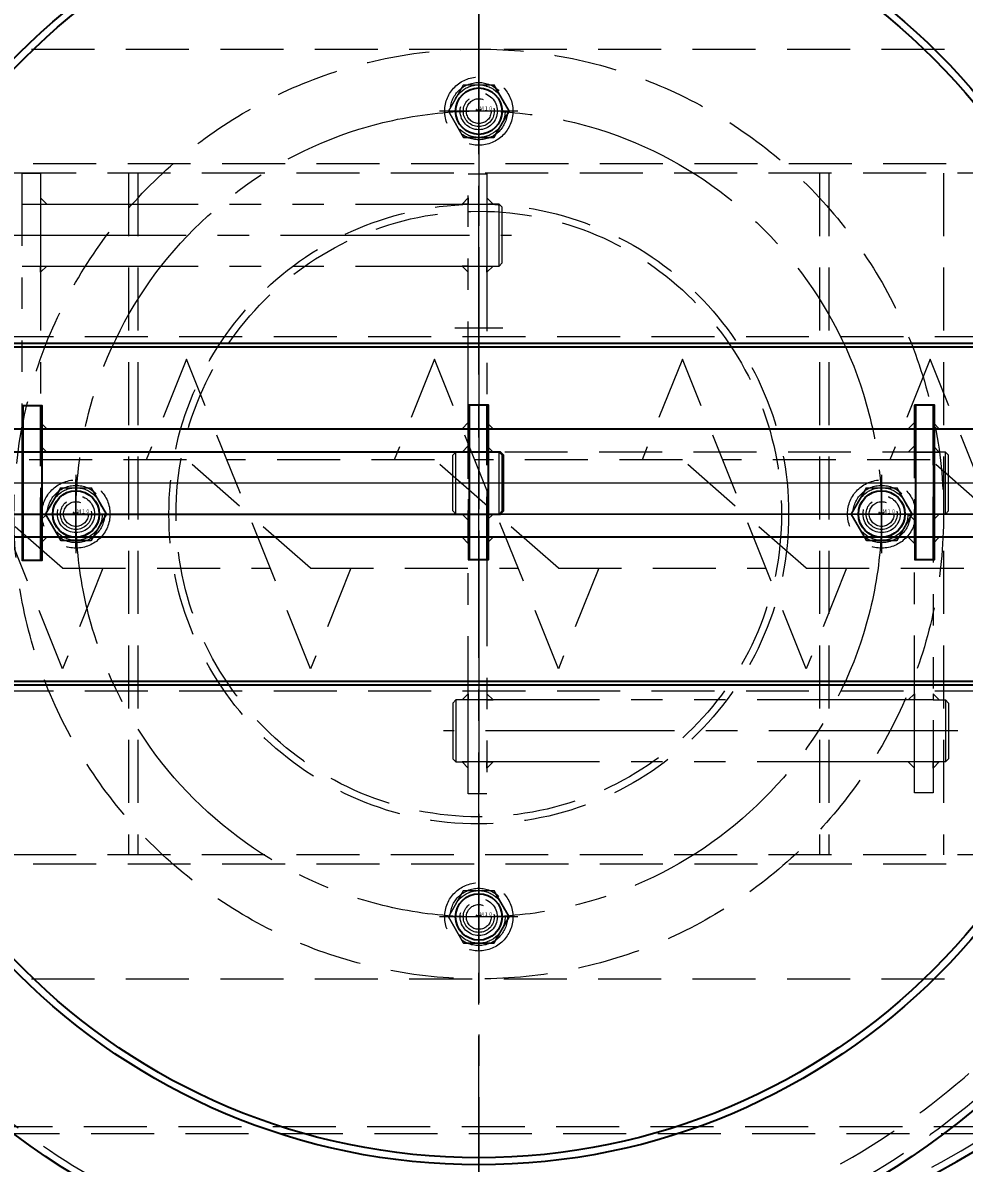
# Model space of a CAD drawing. Header units: millimetres. Extents: x 0 to 49006, y -7876 to 6995.
# Drawn here: x 13278.6 to 13582.4, y 3710.1 to 4078 of the extents above; entities that cross this region are included whole.
import ezdxf
from ezdxf import colors
from ezdxf.entities.mleader import LeaderData, LeaderLine
from ezdxf.enums import TextEntityAlignment as Align
from ezdxf.math import Vec2, Vec3

# ---------------------------------------------------------------- set-up
doc = ezdxf.new("R2010")
doc.units = ezdxf.units.MM
doc.header["$LTSCALE"] = 3.2
for name, pattern in [('CENTER2', [28.575, 19.05, -3.175, 3.175, -3.175]), ('HIDDEN', [9.525, 6.35, -3.175]), ('PHANTOM2', [31.75, 15.875, -3.175, 3.175, -3.175, 3.175, -3.175])]:
    doc.linetypes.add(name, pattern=pattern)
for name, color, linetype, lineweight in [('04_HIDDEN', 2, 'HIDDEN', 13), ('05_CENTER', 4, 'CENTER2', 13), ('06_PHANTOM', 2, 'PHANTOM2', 13), ('08_DIM', 3, 'Continuous', 13)]:
    doc.layers.add(name, color=color, linetype=linetype, lineweight=lineweight)
doc.layers.add('10_DRAFT', color=8, linetype='Continuous', lineweight=0, plot=False)
doc.styles.add('KANJI0', font='txt.shx', dxfattribs={"width": 0.9, "height": 30, "bigfont": 'bigfont'})
doc.styles.add('KSS_TXT_L', font='txt.shx', dxfattribs={"height": 36, "bigfont": 'extfont2.shx'})
doc.styles.get("Standard").update_dxf_attribs({"font": 'txt.shx', "bigfont": 'extfont2.shx'})

# ---------------------------------------------------------------- blocks, each defined once
blk = doc.blocks.new('M10Nua_1_1')
at = {"color": 0, "linetype": 'CENTER2'}
for p, q in [((0, -11.1), (0, 11.1)), ((11.1, 0), (-11.1, 0))]:
    blk.add_line(p, q, dxfattribs=at)
at = {"color": 0}
for p, q in [((-4.9, 8.49), (-9.8, 0)), ((-4.9, 8.49), (4.9, 8.49)), ((9.8, 0), (4.9, 8.49)), ((-9.8, 0), (-4.9, -8.49)), ((4.9, -8.49), (9.8, 0)), ((-4.9, -8.49), (4.9, -8.49))]:
    blk.add_line(p, q, dxfattribs=at)
for radius in [8.49, 5, 4]:
    blk.add_circle((0, 0), radius, dxfattribs=at)
at = {"layer": '10_DRAFT', "style": 'KANJI0', "width": 0.82}
blk.add_text('Ｍ１０', height=1.25, dxfattribs=at).set_placement((0.26, 0.12))
blk = doc.blocks.new('A$C4EF13792_1_1')
at = {"color": 0}
for p, q in [((-357.7, 150), (357.7, 150)), ((357.7, 110), (-357.7, 110)), ((-110, 110), (-110, -110)), ((110, 110), (110, -110)), ((150, 110), (150, -110)), ((357.7, -110), (-357.7, -110)), ((-357.7, -150), (357.7, -150))]:
    blk.add_line(p, q, dxfattribs=at)
for centre in [(0, 130), (-130, 0), (130, 0), (0, -130)]:
    blk.add_circle(centre, 6, dxfattribs=at)
at = {"layer": '04_HIDDEN'}
for p, q in [((394.7, 113), (-394.7, 113)), ((-113, 110), (-113, -110)), ((113, 110), (113, -110)), ((394.7, -113), (-394.7, -113))]:
    blk.add_line(p, q, dxfattribs=at)
at = {"layer": '05_CENTER'}
for p, q in [((0, -412.21), (0, 412.21)), ((412.21, 0), (-412.21, 0))]:
    blk.add_line(p, q, dxfattribs=at)
blk.add_circle((0, 0), 130, dxfattribs=at)
at = {"layer": '04_HIDDEN'}
for p in [(0, 130), (-130, 0), (130, 0), (0, -130)]:
    blk.add_blockref('M10Nua_1_1', p, dxfattribs=at)
blk = doc.blocks.new('A$C6D843DAA_1_1')
blk.add_blockref('A$C4EF13792_1_1', (0, 0))
blk = doc.blocks.new('A$C58B96D6E_1_1')
at = {"color": 0}
for p, q in [((-2.3, 55.15), (-397.7, 55.15)), ((-2.3, 53.95), (-397.7, 53.95)), ((-2.3, -53.95), (-397.7, -53.95)), ((-2.3, -55.15), (-397.7, -55.15))]:
    blk.add_line(p, q, dxfattribs=at)
for points in [[(0, -200), (-400, -200), (-400, 200), (0, 200)], [(-2.3, -197.7), (-397.7, -197.7), (-397.7, 197.7), (-2.3, 197.7)]]:
    blk.add_lwpolyline(points, close=True, dxfattribs=at)
at = {"layer": '04_HIDDEN'}
for p, q in [((-2, 57.15), (-398, 57.15)), ((-2, -57.15), (-398, -57.15))]:
    blk.add_line(p, q, dxfattribs=at)
at = {"layer": '05_CENTER'}
blk.add_line((65, 0), (-869.41, 0), dxfattribs=at)
at = {"layer": '10_DRAFT'}
for p, q in [((0, 10), (-400, 10)), ((-200, -9.01), (-200, 9.01)), ((-159.01, 0), (-140.99, 0))]:
    blk.add_line(p, q, dxfattribs=at)
blk = doc.blocks.new('A$C20A5001D_1_1')
blk.add_blockref('A$C58B96D6E_1_1', (150, 0))
blk = doc.blocks.new('A$C0973135B_1_1')
at = {"color": 0}
for p, q in [((-690, -50), (-730, 50)), ((-650, 50), (-663, 17.5)), ((-610, -50), (-650, 50)), ((-570, 50), (-583, 17.5)), ((-530, -50), (-570, 50)), ((-490, 50), (-503, 17.5)), ((-450, -50), (-490, 50)), ((-410, 50), (-423, 17.5)), ((-370, -50), (-410, 50)), ((-690, -17.5), (-730, 17.5)), ((-610, -17.5), (-650, 17.5)), ((-530, -17.5), (-570, 17.5)), ((-450, -17.5), (-490, 17.5)), ((-370, -17.5), (-410, 17.5)), ((-677, -17.5), (-690, -50)), ((-597, -17.5), (-610, -50)), ((-517, -17.5), (-530, -50)), ((-437, -17.5), (-450, -50))]:
    blk.add_line(p, q, dxfattribs=at)
for points in [[(-650, 17.5), (-717, 17.5)], [(-570, 17.5), (-637, 17.5)], [(-490, 17.5), (-557, 17.5)], [(-410, 17.5), (-477, 17.5)], [(-690, -17.5), (-623, -17.5)], [(-610, -17.5), (-543, -17.5)], [(-530, -17.5), (-463, -17.5)], [(-450, -17.5), (-383, -17.5)]]:
    blk.add_lwpolyline(points, dxfattribs=at)
at = {"layer": '10_DRAFT'}
blk.add_line((-1205.58, 0), (-55, 0), dxfattribs=at)
blk = doc.blocks.new('AM_BALLOON1')
at = {"transparency": 16777216}
blk.add_circle((0, 0), 5, dxfattribs=at)
blk.add_attdef('B_NUMBER', text='', height=3, dxfattribs=at).set_placement((0, 0), align=Align.MIDDLE_CENTER)
blk = doc.blocks.new('_OPEN')
at = {"color": 0, "linetype": 'ByBlock'}
for p, q in [((-1, 0.167), (0, 0)), ((0, 0), (-1, -0.167)), ((0, 0), (-1, 0))]:
    blk.add_line(p, q, dxfattribs=at)
blk = doc.blocks.new('A$C4F32109C_1_1_1')
at = {"color": 0}
for p, q in [((-324, 10), (-325, 9)), ((-325, 9), (-325, -9)), ((-320, 10), (-324, 10)), ((-324, 10), (-324, -10)), ((-325, -9), (-324, -10)), ((-324, -10), (-320, -10))]:
    blk.add_line(p, q, dxfattribs=at)
for points in [[(-464, 24.75), (-464, -25.25), (-458, -25.25), (-458, 24.75)], [(-320, 24.75), (-320, -25.25), (-314, -25.25), (-314, 24.75)], [(-176, 25), (-176, -25), (-170, -25), (-170, 25)]]:
    blk.add_lwpolyline(points, close=True, dxfattribs=at)
at = {"color": 3}
for points in [[(-464, 17.5), (-466, 17.5), (-466, 17.5), (-464, 19.5)], [(-458, 17.5), (-456, 17.5), (-456, 17.5), (-458, 19.5)], [(-320, 17.5), (-322, 17.5), (-322, 17.5), (-320, 19.5)], [(-314, 17.5), (-312, 17.5), (-312, 17.5), (-314, 19.5)], [(-176, 17.5), (-178, 17.5), (-178, 17.5), (-176, 19.5)], [(-464, 10), (-466, 10), (-466, 10), (-464, 12)], [(-458, 10), (-456, 10), (-456, 10), (-458, 12)], [(-320, 10), (-322, 10), (-322, 10), (-320, 12)], [(-314, 10), (-312, 10), (-312, 10), (-314, 12)], [(-176, 10), (-178, 10), (-178, 10), (-176, 12)], [(-464, -10), (-466, -10), (-466, -10), (-464, -12)], [(-458, -10), (-456, -10), (-456, -10), (-458, -12)], [(-320, -10), (-322, -10), (-322, -10), (-320, -12)], [(-314, -10), (-312, -10), (-312, -10), (-314, -12)], [(-176, -10), (-178, -10), (-178, -10), (-176, -12)], [(-464, -17.5), (-466, -17.5), (-466, -17.5), (-464, -19.5)], [(-458, -17.5), (-456, -17.5), (-456, -17.5), (-458, -19.5)], [(-320, -17.5), (-322, -17.5), (-322, -17.5), (-320, -19.5)], [(-314, -17.5), (-312, -17.5), (-312, -17.5), (-314, -19.5)], [(-176, -17.5), (-178, -17.5), (-178, -17.5), (-176, -19.5)]]:
    blk.add_lwpolyline(points, close=True, dxfattribs=at)
at = {"color": 0}
for points in [[(-464, 17.5), (-533, 17.5), (-535, 15.5), (-535, -15.5), (-533, -17.5), (-464, -17.5)], [(-320, 17.5), (-458, 17.5)], [(-401.6, 17.5), (-458, 17.5)], [(-176, 17.5), (-314, 17.5)], [(-314, 10), (-176, 10)], [(-314, -10), (-176, -10)], [(-458, -17.5), (-401.6, -17.5)], [(-458, -17.5), (-320, -17.5)], [(-314, -17.5), (-176, -17.5)]]:
    blk.add_lwpolyline(points, dxfattribs=at)
at = {"layer": '04_HIDDEN'}
for p, q in [((-464, 17.5), (-458, 17.5)), ((-320, 17.5), (-314, 17.5)), ((-176, 17.5), (-170, 17.5)), ((-170, 17.5), (-176, 17.5)), ((-468, 10), (-469, 9)), ((-469, 9), (-469, -9)), ((-468, 10), (-468, -10)), ((-310, 10), (-310, -10)), ((-310, 10), (-309, 9)), ((-309, 9), (-309, -9)), ((-170, 10), (-176, 10)), ((-469, -9), (-468, -10)), ((-309, -9), (-310, -10)), ((-170, -10), (-176, -10)), ((-464, -17.5), (-458, -17.5)), ((-320, -17.5), (-314, -17.5)), ((-176, -17.5), (-170, -17.5)), ((-170, -17.5), (-176, -17.5))]:
    blk.add_line(p, q, dxfattribs=at)
for points in [[(-468, 10), (-310, 10)], [(-458, 10), (-464, 10)], [(-320, 10), (-314, 10)], [(-176, 10), (-170, 10)], [(-468, -10), (-310, -10)], [(-458, -10), (-464, -10)], [(-320, -10), (-314, -10)], [(-176, -10), (-170, -10)]]:
    blk.add_lwpolyline(points, dxfattribs=at)
at = {"layer": '05_CENTER'}
blk.add_line((-540, 0), (5, 0), dxfattribs=at)
blk = doc.blocks.new('A$C115E53E3_1_1_1')
at = {"color": 0}
for p, q in [((-325, 89), (-324, 90)), ((-325, 71), (-325, 89)), ((-324, 70), (-324, 90)), ((-324, 90), (-320.5, 90)), ((-176, 90), (-314.5, 90)), ((-324, 70), (-325, 71)), ((-320.5, 70), (-324, 70)), ((-176, 70), (-314.5, 70)), ((-468, -70), (-469, -71)), ((-469, -71), (-469, -89)), ((-464, -70), (-468, -70)), ((-468, -70), (-468, -90)), ((-458, -70), (-319.5, -70)), ((-313.5, -70), (-310, -70)), ((-310, -70), (-309, -71)), ((-310, -70), (-310, -90)), ((-309, -71), (-309, -89)), ((-469, -89), (-468, -90)), ((-468, -90), (-464, -90)), ((-458, -90), (-319.5, -90)), ((-310, -90), (-313.5, -90)), ((-309, -89), (-310, -90))]:
    blk.add_line(p, q, dxfattribs=at)
for points in [[(-314, -100.25), (-314, 99.75), (-320, 99.75), (-320, -100.25)], [(-176, 100), (-176, -25.11), (-170, -25.11), (-170, 100)], [(-458, -100), (-458, 25.11), (-464, 25.11), (-464, -100)]]:
    blk.add_lwpolyline(points, close=True, dxfattribs=at)
at = {"color": 3}
for points in [[(-320, 90), (-322, 90), (-322, 90), (-320, 92)], [(-314, 90), (-312, 90), (-312, 90), (-314, 92)], [(-176, 90), (-178, 90), (-178, 90), (-176, 92)], [(-320, 70), (-322, 70), (-322, 70), (-320, 68)], [(-314, 70), (-312, 70), (-312, 70), (-314, 68)], [(-176, 70), (-178, 70), (-178, 70), (-176, 68)], [(-464, 17.5), (-466, 17.5), (-466, 17.5), (-464, 19.5)], [(-458, 17.5), (-456, 17.5), (-456, 17.5), (-458, 19.5)], [(-320, 17.5), (-322, 17.5), (-322, 17.5), (-320, 19.5)], [(-314, 17.5), (-312, 17.5), (-312, 17.5), (-314, 19.5)], [(-176, 17.5), (-178, 17.5), (-178, 17.5), (-176, 19.5)], [(-464, -17.5), (-466, -17.5), (-466, -17.5), (-464, -19.5)], [(-458, -17.5), (-456, -17.5), (-456, -17.5), (-458, -19.5)], [(-320, -17.5), (-322, -17.5), (-322, -17.5), (-320, -19.5)], [(-314, -17.5), (-312, -17.5), (-312, -17.5), (-314, -19.5)], [(-176, -17.5), (-178, -17.5), (-178, -17.5), (-176, -19.5)], [(-464, -70), (-466, -70), (-466, -70), (-464, -68)], [(-458, -70), (-456, -70), (-456, -70), (-458, -68)], [(-320, -70), (-322, -70), (-322, -70), (-320, -68)], [(-314, -70), (-312, -70), (-312, -70), (-314, -68)], [(-464, -90), (-466, -90), (-466, -90), (-464, -92)], [(-458, -90), (-456, -90), (-456, -90), (-458, -92)], [(-320, -90), (-322, -90), (-322, -90), (-320, -92)], [(-314, -90), (-312, -90), (-312, -90), (-314, -92)]]:
    blk.add_lwpolyline(points, close=True, dxfattribs=at)
at = {"color": 0}
for points in [[(-464.5, 17.5), (-533, 17.5), (-535, 15.5), (-535, -15.5), (-533, -17.5), (-464.5, -17.5)], [(-320, 17.5), (-458.5, 17.5)], [(-175.5, 17.5), (-314, 17.5)], [(-458.5, -17.5), (-320, -17.5)], [(-314, -17.5), (-175.5, -17.5)]]:
    blk.add_lwpolyline(points, dxfattribs=at)
at = {"layer": '04_HIDDEN'}
for p, q in [((-458, 17.5), (-464, 17.5)), ((-464, 17.5), (-458, 17.5)), ((-320, 17.5), (-314, 17.5)), ((-176, 17.5), (-170, 17.5)), ((-170, 17.5), (-176, 17.5)), ((-458, -17.5), (-464, -17.5)), ((-464, -17.5), (-458, -17.5)), ((-320, -17.5), (-314, -17.5)), ((-176, -17.5), (-170, -17.5)), ((-170, -17.5), (-176, -17.5))]:
    blk.add_line(p, q, dxfattribs=at)
for points in [[(-314, 90), (-320, 90)], [(-170, 90), (-176, 90)], [(-314, 70), (-320, 70)], [(-170, 70), (-176, 70)], [(-464, -70), (-458, -70)], [(-320, -70), (-314, -70)], [(-464, -90), (-458, -90)], [(-320, -90), (-314, -90)]]:
    blk.add_lwpolyline(points, dxfattribs=at)
at = {"layer": '05_CENTER'}
for p, q in [((-162, 80), (-328, 80)), ((-540, 0), (5, 0)), ((-472, -80), (-306, -80))]:
    blk.add_line(p, q, dxfattribs=at)
blk = doc.blocks.new('A$C42917B78_1_1')
at = {"rotation": 180}
blk.add_blockref('A$C4F32109C_1_1_1', (-117.4, 0), dxfattribs=at)
at = {"layer": '06_PHANTOM', "xscale": -1}
blk.add_blockref('A$C115E53E3_1_1_1', (-117.4, 0), dxfattribs=at)
blk = doc.blocks.new('A$C65EA7342_1_1')
at = {"color": 0}
for radius in [250, 210, 207.7]:
    blk.add_circle((0, 0), radius, dxfattribs=at)
blk.add_arc((0, -60), 310, 90, 180, dxfattribs=at)
at = {"layer": '04_HIDDEN'}
for centre, radius in [((0, 0), 247.7), ((0, 0), 150), ((0, 130), 6), ((0, 0), 100), ((0, 0), 97.7), ((-130, 0), 6), ((130, 0), 6), ((0, -130), 6)]:
    blk.add_circle(centre, radius, dxfattribs=at)
for centre, radius, end in [((0, -60), 307.7, 179.5717), ((0, 0), 240, 194.4775)]:
    blk.add_arc(centre, radius, 90, end, dxfattribs=at)
at = {"layer": '05_CENTER'}
for p, q in [((0, -268.99), (0, 268.99)), ((-268.99, 0), (268.99, 0))]:
    blk.add_line(p, q, dxfattribs=at)
blk.add_circle((0, 0), 130, dxfattribs=at)
at = {"layer": '10_DRAFT'}
blk.add_line((-7.72, -60), (7.72, -60), dxfattribs=at)
blk = doc.blocks.new('A$C491655AE_1_1_2_1')
at = {"color": 0, "linetype": 'CENTER2'}
for p, q in [((0, -12.64), (0, 12.64)), ((-12.64, 0), (12.64, 0))]:
    blk.add_line(p, q, dxfattribs=at)
at = {"color": 0}
for p, q in [((-9.81, 0), (-4.91, 8.5)), ((-4.91, 8.5), (4.91, 8.5)), ((4.91, 8.5), (9.81, 0)), ((-4.91, -8.5), (-9.81, 0)), ((9.81, 0), (4.91, -8.5)), ((4.91, -8.5), (-4.91, -8.5))]:
    blk.add_line(p, q, dxfattribs=at)
for radius in [11, 9.25]:
    blk.add_circle((0, 0), radius, dxfattribs=at)
at = {"layer": '10_DRAFT', "style": 'KSS_TXT_L'}
blk.add_text('BT-M10', height=0.3, dxfattribs=at).set_placement((-0.7, -0.54))
blk = doc.blocks.new('A$C7A9E082B_1_1')
blk.add_blockref('A$C65EA7342_1_1', (0, 0))
at = {"layer": '04_HIDDEN'}
for p in [(0, 130), (-130, 0), (130, 0), (0, -130)]:
    blk.add_blockref('A$C491655AE_1_1_2_1', p, dxfattribs=at)
blk = doc.blocks.new('A$C02715695_1_1')
at = {"color": 0}
for centre in [(0, 130), (-130, 0), (130, 0), (0, -130)]:
    blk.add_circle(centre, 7.5, dxfattribs=at)
at = {"layer": '04_HIDDEN'}
blk.add_circle((0, 0), 100, dxfattribs=at)
at = {"layer": '05_CENTER'}
for p, q in [((0, 154), (0, -154)), ((-154, 0), (154, 0))]:
    blk.add_line(p, q, dxfattribs=at)
blk.add_circle((0, 0), 130, dxfattribs=at)
blk = doc.blocks.new('A$C26CE23FD_1_1')
blk.add_blockref('A$C02715695_1_1', (0, 0))

msp = doc.modelspace()

# ---------------------------------------------------------------- linework, layer by layer
for p, q in [((13228.03, 3974.676), (13623.43, 3974.676)), ((13228.03, 3973.476), (13623.43, 3973.476)), ((13228.03, 3865.576), (13623.43, 3865.576)), ((13228.03, 3864.376), (13623.43, 3864.376))]:
    msp.add_line(p, q)
for points in [[(13278.73, 3954.526), (13284.73, 3954.526), (13284.73, 3904.526), (13278.73, 3904.526)], [(13422.73, 3954.78), (13428.73, 3954.78), (13428.73, 3904.78), (13422.73, 3904.78)], [(13566.73, 3954.78), (13572.73, 3954.78), (13572.73, 3904.78), (13566.73, 3904.78)], [(13228.03, 3947.026), (13623.43, 3947.026), (13623.43, 3912.026), (13228.03, 3912.026)], [(13274.73, 3919.526), (13432.73, 3919.526), (13433.73, 3920.526), (13433.73, 3938.526), (13432.73, 3939.526), (13274.73, 3939.526), (13273.73, 3938.526), (13273.73, 3920.526)]]:
    msp.add_lwpolyline(points, close=True)

# ---------------------------------------------------------------- block references
msp.add_blockref('A$C26CE23FD_1_1', (13425.73, 3919.526))
at = {"rotation": 180}
msp.add_blockref('A$C7A9E082B_1_1', (13425.73, 3919.526), dxfattribs=at)
at = {"layer": '04_HIDDEN'}
for name, p in [('A$C6D843DAA_1_1', (13425.73, 3919.526)), ('A$C20A5001D_1_1', (13475.73, 3919.526)), ('A$C42917B78_1_1', (13225.73, 3929.526)), ('A$C0973135B_1_1', (13981.43, 3919.526))]:
    msp.add_blockref(name, p, dxfattribs=at)

# ---------------------------------------------------------------- leaders
at = {"layer": '08_DIM'}
ml = msp.add_multileader_block('Standard', dxfattribs=at)
ml.set_content('AM_BALLOON1', color=256, scale=10)
ml.set_attribute('B_NUMBER', 'H', width=0)
ml.set_leader_properties(color=256, linetype='ByLayer', lineweight=-1)
ml.set_arrow_properties(name='OPEN')
ml.build(insert=Vec2(0, 0))
ml.multileader.update_dxf_attribs({"leader_type": 0, "has_dogleg": 0, "text_right_attachment_type": 6, "dogleg_length": 0, "arrow_head_size": 20, "scale": 10, "block_connection_type": 1})
ctx = ml.context
ctx.base_point, ctx.scale, ctx.char_height, ctx.arrow_head_size, ctx.landing_gap_size, ctx.plane_origin = Vec3(34758.24, 4676.115), 10, 40, 20, 20, Vec3(34837.832, 4676.156)
ctx.right_attachment, ctx.attachment_type = 6, 1
notes = []
notes.append((ctx, [(0, (0, 0, 0), (0, 0), (1, 0), 1, [])]))
ctx.block.insert = Vec3(34758.24, 4676.115)
ml = msp.add_multileader_block('Standard', dxfattribs=at)
ml.set_content('AM_BALLOON1', color=256, scale=10)
ml.set_attribute('B_NUMBER', 'G', width=0)
ml.set_leader_properties(color=256, linetype='ByLayer', lineweight=-1)
ml.set_arrow_properties(name='OPEN')
ml.build(insert=Vec2(0, 0))
ml.multileader.update_dxf_attribs({"leader_type": 0, "has_dogleg": 0, "text_right_attachment_type": 6, "dogleg_length": 0, "arrow_head_size": 20, "scale": 10, "block_connection_type": 1})
ctx = ml.context
ctx.base_point, ctx.scale, ctx.char_height, ctx.arrow_head_size, ctx.landing_gap_size, ctx.plane_origin = Vec3(34758.24, 4537.505), 10, 40, 20, 20, Vec3(34837.832, 4537.546)
ctx.right_attachment, ctx.attachment_type = 6, 1
notes.append((ctx, [(0, (0, 0, 0), (0, 0), (1, 0), 1, [])]))
ctx.block.insert = Vec3(34758.24, 4537.505)
ml = msp.add_multileader_block('Standard', dxfattribs=at)
ml.set_content('AM_BALLOON1', color=256, scale=10)
ml.set_attribute('B_NUMBER', 'F', width=0)
ml.set_leader_properties(color=256, linetype='ByLayer', lineweight=-1)
ml.set_arrow_properties(name='OPEN')
ml.build(insert=Vec2(0, 0))
ml.multileader.update_dxf_attribs({"leader_type": 0, "has_dogleg": 0, "text_right_attachment_type": 6, "dogleg_length": 0, "arrow_head_size": 20, "scale": 10, "block_connection_type": 1})
ctx = ml.context
ctx.base_point, ctx.scale, ctx.char_height, ctx.arrow_head_size, ctx.landing_gap_size, ctx.plane_origin = Vec3(34758.24, 4398.895), 10, 40, 20, 20, Vec3(34837.832, 4398.936)
ctx.right_attachment, ctx.attachment_type = 6, 1
notes.append((ctx, [(0, (0, 0, 0), (0, 0), (1, 0), 1, [])]))
ctx.block.insert = Vec3(34758.24, 4398.895)
ml = msp.add_multileader_block('Standard', dxfattribs=at)
ml.set_content('AM_BALLOON1', color=256, scale=8)
ml.set_attribute('B_NUMBER', 'V', width=0)
ml.set_leader_properties(color=256, linetype='ByLayer', lineweight=-1)
ml.set_arrow_properties(name='OPEN')
ml.build(insert=Vec2(0, 0))
ml.multileader.update_dxf_attribs({"leader_type": 0, "has_dogleg": 0, "text_right_attachment_type": 6, "dogleg_length": 0, "arrow_head_size": 16, "scale": 8, "block_connection_type": 1})
ctx = ml.context
ctx.base_point, ctx.scale, ctx.char_height, ctx.arrow_head_size, ctx.landing_gap_size, ctx.plane_origin = Vec3(14513.808, 4338.439), 8, 32, 16, 16, Vec3(14510.307, 4358.429)
ctx.right_attachment, ctx.attachment_type = 6, 1
notes.append((ctx, [(0, (0, 0, 0), (0, 0), (1, 0), 1, [])]))
ctx.block.insert = Vec3(14513.808, 4338.439)
ml = msp.add_multileader_block('Standard', dxfattribs=at)
ml.set_content('AM_BALLOON1', color=256, scale=10)
ml.set_attribute('B_NUMBER', 'E', width=0)
ml.set_leader_properties(color=256, linetype='ByLayer', lineweight=-1)
ml.set_arrow_properties(name='OPEN')
ml.build(insert=Vec2(0, 0))
ml.multileader.update_dxf_attribs({"leader_type": 0, "has_dogleg": 0, "text_right_attachment_type": 6, "dogleg_length": 0, "arrow_head_size": 20, "scale": 10, "block_connection_type": 1})
ctx = ml.context
ctx.base_point, ctx.scale, ctx.char_height, ctx.arrow_head_size, ctx.landing_gap_size, ctx.plane_origin = Vec3(34758.24, 4260.285), 10, 40, 20, 20, Vec3(34837.832, 4260.325)
ctx.right_attachment, ctx.attachment_type = 6, 1
notes.append((ctx, [(0, (0, 0, 0), (0, 0), (1, 0), 1, [])]))
ctx.block.insert = Vec3(34758.24, 4260.285)
ml = msp.add_multileader_block('Standard', dxfattribs=at)
ml.set_content('AM_BALLOON1', color=256, scale=8)
ml.set_attribute('B_NUMBER', 'AD', width=0)
ml.set_leader_properties(color=256, linetype='ByLayer', lineweight=-1)
ml.set_arrow_properties(name='OPEN')
ml.build(insert=Vec2(0, 0))
ml.multileader.update_dxf_attribs({"leader_type": 0, "has_dogleg": 0, "text_right_attachment_type": 6, "dogleg_length": 0, "arrow_head_size": 16, "scale": 8, "block_connection_type": 1})
ctx = ml.context
ctx.base_point, ctx.scale, ctx.char_height, ctx.arrow_head_size, ctx.landing_gap_size, ctx.plane_origin = Vec3(14367.366, 4241.007), 8, 32, 16, 16, Vec3(14367.366, 4241.007)
ctx.right_attachment, ctx.attachment_type = 6, 1
notes.append((ctx, [(0, (0, 0, 0), (0, 0), (1, 0), 1, [])]))
ctx.block.insert = Vec3(14367.366, 4241.007)
ml = msp.add_multileader_block('Standard', dxfattribs=at)
ml.set_content('AM_BALLOON1', color=256, scale=8)
ml.set_attribute('B_NUMBER', 'A', width=0)
ml.set_leader_properties(color=256, linetype='ByLayer', lineweight=-1)
ml.set_arrow_properties(name='OPEN')
ml.build(insert=Vec2(0, 0))
ml.multileader.update_dxf_attribs({"leader_type": 0, "has_dogleg": 0, "text_right_attachment_type": 6, "dogleg_length": 0, "arrow_head_size": 16, "scale": 8, "block_connection_type": 1})
ctx = ml.context
ctx.base_point, ctx.scale, ctx.char_height, ctx.arrow_head_size, ctx.landing_gap_size, ctx.plane_origin = Vec3(16285.384, 4170.23), 8, 32, 16, 16, Vec3(16285.384, 4170.23)
ctx.right_attachment, ctx.attachment_type = 6, 1
notes.append((ctx, [(0, (0, 0, 0), (0, 0), (1, 0), 1, [])]))
ctx.block.insert = Vec3(16285.384, 4170.23)
ml = msp.add_multileader_block('Standard', dxfattribs=at)
ml.set_content('AM_BALLOON1', color=256, scale=8)
ml.set_attribute('B_NUMBER', 'AA', width=0)
ml.set_leader_properties(color=256, linetype='ByLayer', lineweight=-1)
ml.set_arrow_properties(name='OPEN')
ml.build(insert=Vec2(0, 0))
ml.multileader.update_dxf_attribs({"leader_type": 0, "has_dogleg": 0, "text_right_attachment_type": 6, "dogleg_length": 0, "arrow_head_size": 16, "scale": 8, "block_connection_type": 1})
ctx = ml.context
ctx.base_point, ctx.scale, ctx.char_height, ctx.arrow_head_size, ctx.landing_gap_size, ctx.plane_origin = Vec3(14414.787, 3710.778), 8, 32, 16, 16, Vec3(14414.787, 3710.778)
ctx.right_attachment, ctx.attachment_type = 6, 1
notes.append((ctx, [(0, (0, 0, 0), (0, 0), (1, 0), 1, [])]))
ctx.block.insert = Vec3(14414.787, 3710.778)
for ctx, leaders in notes:
    for number, flags, end, landing, length, lines in leaders:
        leader = LeaderData()
        leader.index, (leader.has_last_leader_line, leader.has_dogleg_vector, leader.attachment_direction) = number, flags
        leader.last_leader_point, leader.dogleg_vector, leader.dogleg_length = Vec3(end), Vec3(landing), length
        for number, points, colour, breaks in lines:
            line = LeaderLine()
            line.index, line.vertices, line.color, line.breaks = number, Vec3.list(points), colors.encode_raw_color(colour), breaks
            leader.lines.append(line)
        ctx.leaders.append(leader)

doc.saveas('drawing.dxf')
